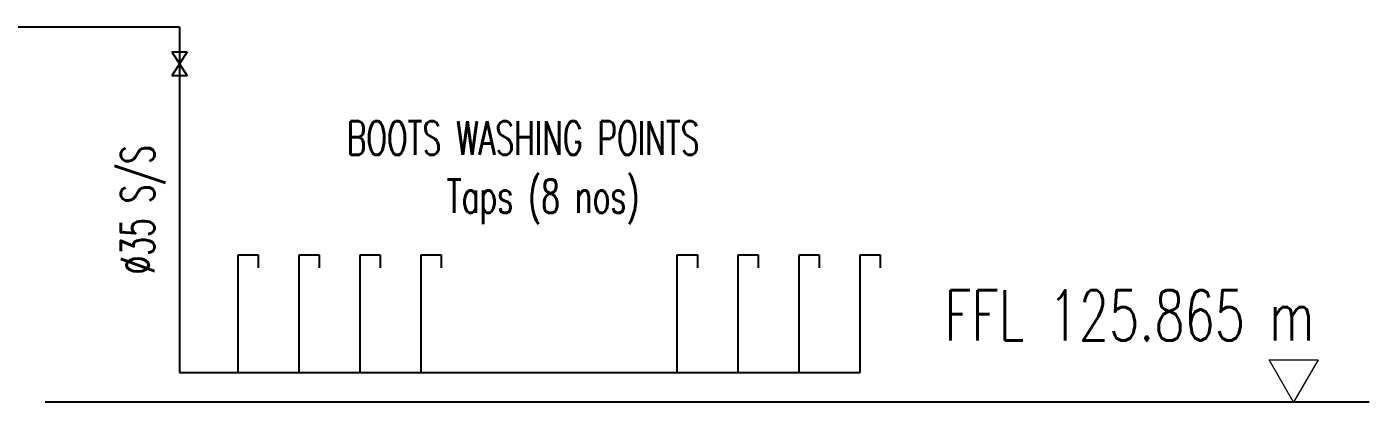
# Model space of a CAD drawing. Header units: millimetres. Extents: x -25453 to 37620, y -352922 to -318638.
# Drawn here: x 21697 to 27693, y -333191 to -331515 of the extents above; entities that cross this region are included whole.
import ezdxf

# ---------------------------------------------------------------- set-up
doc = ezdxf.new("R2010")
doc.units = ezdxf.units.MM
doc.header["$LTSCALE"] = 0.1
doc.layers.get('0').update_dxf_attribs({"color": 8})
for name, color, linetype in [('FLOOR', 7, 'Continuous'), ('M-_DWATCOPI_--_N', 160, 'Continuous'), ('M-_DWATCOPI_E', 160, 'Continuous'), ('M1_DWATCWP-_E-', 160, 'Continuous')]:
    doc.layers.add(name, color=color, linetype=linetype)
doc.layers.add('M1_ANOTT2W-_T-', color=2, linetype='Continuous', lineweight=15)
doc.styles.add('Simplex', font='simplex_.ttf', dxfattribs={"width": 0.7, "height": 381.8394})
doc.styles.add('Simplex-0.65', font='simplex.shx', dxfattribs={"width": 0.65})

# ---------------------------------------------------------------- blocks, each defined once
blk = doc.blocks.new('83GATE')
at = {"layer": 'M1_DWATCWP-_E-'}
for p, q in [((-200, -64), (-200, 64)), ((-200, 64), (0, -64)), ((-200, -64), (0, 64)), ((0, 64), (0, -64))]:
    blk.add_line(p, q, dxfattribs=at)

msp = doc.modelspace()

# ---------------------------------------------------------------- linework, layer by layer
at = {"color": 7, "lineweight": 25}
msp.add_line((27693.1, -333190.9), (21778, -333190.9), dxfattribs=at)
at = {"color": 7, "lineweight": 18, "flags": 128}
msp.add_lwpolyline([(27355.8, -333191), (27246.9, -333002.4), (27464.7, -333002.4)], close=True, dxfattribs=at)
at = {"layer": 'M-_DWATCOPI_--_N'}
msp.add_line((6789.1, -331515.5), (22379.3, -331515.5), dxfattribs=at)
at = {"layer": 'M-_DWATCOPI_E'}
for p, q in [((22379.3, -331515.5), (22379.3, -333058.3)), ((22640.8, -333058.3), (22640.8, -332533.1)), ((22640.8, -332533.1), (22730.3, -332533.1)), ((22730.3, -332533.1), (22730.3, -332590.7)), ((22913.2, -333058.3), (22913.2, -332533.1)), ((22913.2, -332533.1), (23002.7, -332533.1)), ((23002.7, -332533.1), (23002.7, -332590.7)), ((23185.6, -333058.3), (23185.6, -332533.1)), ((23185.6, -332533.1), (23275.1, -332533.1)), ((23275.1, -332533.1), (23275.1, -332590.7)), ((23457.9, -333058.3), (23457.9, -332533.1)), ((23457.9, -332533.1), (23547.4, -332533.1)), ((23547.4, -332533.1), (23547.4, -332590.7)), ((24602.5, -333058.3), (24602.5, -332533.1)), ((24602.5, -332533.1), (24692, -332533.1)), ((24692, -332533.1), (24692, -332590.7)), ((24874.9, -333058.3), (24874.9, -332533.1)), ((24874.9, -332533.1), (24964.4, -332533.1)), ((24964.4, -332533.1), (24964.4, -332590.7)), ((25147.3, -333058.3), (25147.3, -332533.1)), ((25147.3, -332533.1), (25236.8, -332533.1)), ((25236.8, -332533.1), (25236.8, -332590.7)), ((25419.6, -333058.3), (25419.6, -332533.1)), ((25419.6, -332533.1), (25509.1, -332533.1)), ((25509.1, -332533.1), (25509.1, -332590.7)), ((22379.3, -333058.3), (25419.6, -333058.3))]:
    msp.add_line(p, q, dxfattribs=at)

# ---------------------------------------------------------------- block references
at = {"layer": 'M-_DWATCOPI_E', "xscale": 0.5333333333333333, "yscale": 0.5333333333333333, "zscale": 0.5333333333333333, "rotation": 270}
msp.add_blockref('83GATE', (22379.3, -331734), dxfattribs=at)

# ---------------------------------------------------------------- texts
at = {"layer": 'FLOOR', "lineweight": 0, "insert": (27449, -332691.3), "char_height": 225, "width": 3056.206, "attachment_point": 3, "line_spacing_factor": 0.974696, "style": 'Simplex'}
msp.add_mtext('FFL 125.865 m', dxfattribs=at)
at = {"layer": 'M1_ANOTT2W-_T-', "color": 7, "lineweight": 0, "ltscale": 0.5, "style": 'Simplex-0.65', "width": 0.65}
for s, p in [('BOOTS WASHING POINTS', (23126.1, -332086.9)), ('Taps (8 nos)', (23572.5, -332346.5, 0))]:
    msp.add_text(s, height=150, dxfattribs=at).set_placement(p)
msp.add_text('Ø35 S/S', height=150, rotation=90, dxfattribs=at).set_placement((22266.7, -332620.7, 0))

doc.saveas('drawing.dxf')
